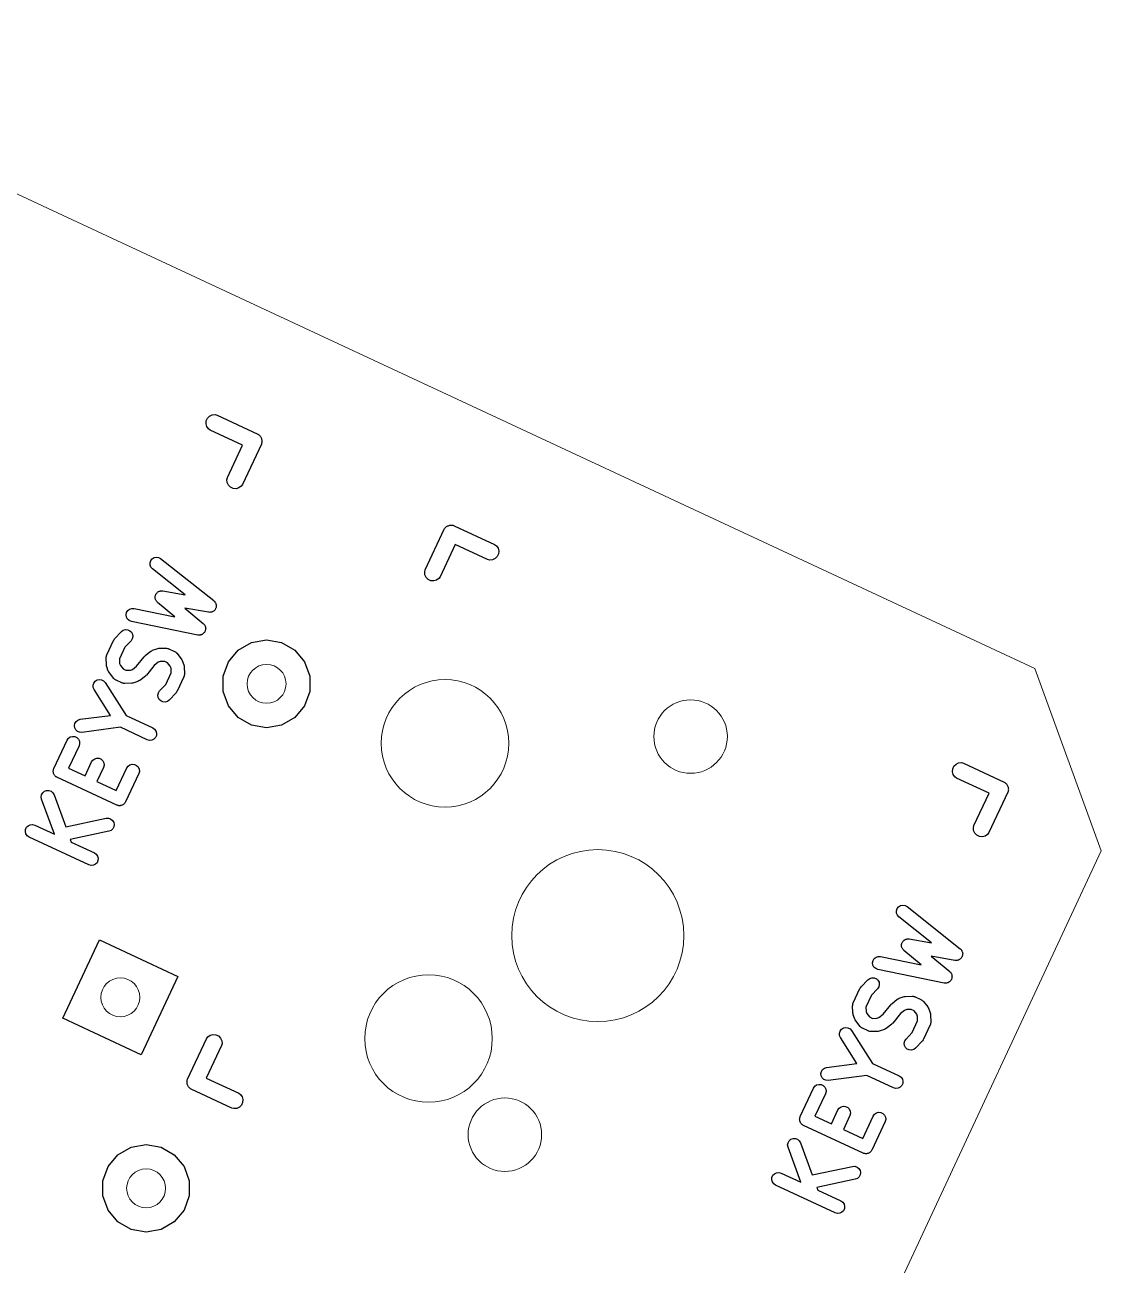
# Model space of a CAD drawing. Header units: millimetres. Extents: x 24 to 207, y 13 to 184.
# Drawn here: x 181.86 to 206.75, y 51.26 to 79.95 of the extents above; entities that cross this region are included whole.
import ezdxf

# ---------------------------------------------------------------- set-up
doc = ezdxf.new("R2010")
doc.units = ezdxf.units.MM
doc.header["$MEASUREMENT"] = 0
doc.layers.get('0').update_dxf_attribs({"lineweight": 0, "true_color": 0xf6921e})
doc.layers.add('PCB', color=7, linetype='Continuous', lineweight=0, true_color=0x38e42f)
doc.layers.add('Silk', color=142, linetype='Continuous')

# ---------------------------------------------------------------- blocks, each defined once
blk = doc.blocks.new('PCB')
at = {"color": 0}
for p, q in [((143.14, -54.264), (111.22, -39.379)), ((144.676, -58.482), (143.14, -54.264)), ((122.992, -104.985), (144.676, -58.482))]:
    blk.add_line(p, q, dxfattribs=at)
for centre, radius in [((125.377, -54.623), 0.45), ((129.504, -55.997), 1.475), ((135.182, -55.842), 0.85), ((133.035, -60.446), 1.99), ((129.122, -62.826), 1.475), ((121.996, -61.874), 0.45), ((130.888, -65.05), 0.85), ((122.592, -66.291), 0.45)]:
    blk.add_circle(centre, radius, dxfattribs=at)

msp = doc.modelspace()

# ---------------------------------------------------------------- linework, layer by layer
at = {"layer": 'Silk', "linetype": 'Continuous'}
for p, q in [((186.083, 70.855), (186.13, 70.903)), ((186.13, 70.903), (186.191, 70.931)), ((186.191, 70.931), (186.258, 70.937)), ((186.258, 70.937), (186.306, 70.924)), ((186.306, 70.924), (187.243, 70.487)), ((186.048, 70.727), (186.054, 70.794)), ((186.066, 70.662), (186.048, 70.727)), ((186.054, 70.794), (186.083, 70.855)), ((186.104, 70.607), (186.066, 70.662)), ((186.145, 70.578), (186.104, 70.607)), ((186.894, 70.229), (186.145, 70.578)), ((187.243, 70.487), (187.243, 70.487)), ((187.243, 70.487), (187.258, 70.48)), ((187.258, 70.48), (187.27, 70.468)), ((187.27, 70.468), (187.284, 70.458)), ((187.284, 70.458), (187.294, 70.444)), ((187.294, 70.444), (187.306, 70.432)), ((187.306, 70.432), (187.313, 70.417)), ((187.313, 70.417), (187.323, 70.403)), ((187.323, 70.403), (187.327, 70.387)), ((187.327, 70.387), (187.334, 70.371)), ((187.334, 70.371), (187.336, 70.355)), ((187.336, 70.355), (187.34, 70.338)), ((187.34, 70.305), (187.336, 70.288)), ((187.34, 70.338), (187.339, 70.321)), ((187.339, 70.321), (187.34, 70.305)), ((186.545, 69.481), (186.894, 70.229)), ((187.327, 70.256), (186.89, 69.32)), ((187.334, 70.271), (187.327, 70.256)), ((187.327, 70.256), (187.327, 70.256)), ((187.336, 70.288), (187.334, 70.271)), ((186.532, 69.432), (186.545, 69.481)), ((186.538, 69.365), (186.532, 69.432)), ((186.566, 69.304), (186.538, 69.365)), ((186.614, 69.257), (186.566, 69.304)), ((186.675, 69.228), (186.614, 69.257)), ((186.742, 69.222), (186.675, 69.228)), ((186.807, 69.24), (186.742, 69.222)), ((186.862, 69.278), (186.807, 69.24)), ((186.89, 69.32), (186.862, 69.278)), ((191.117, 67.347), (191.553, 68.284)), ((191.553, 68.284), (191.56, 68.299)), ((191.553, 68.284), (191.553, 68.284)), ((191.56, 68.299), (191.572, 68.311)), ((191.572, 68.311), (191.582, 68.325)), ((191.582, 68.325), (191.596, 68.335)), ((191.596, 68.335), (191.608, 68.347)), ((191.608, 68.347), (191.623, 68.354)), ((191.623, 68.354), (191.637, 68.363)), ((191.637, 68.363), (191.653, 68.368)), ((191.653, 68.368), (191.669, 68.375)), ((191.669, 68.375), (191.686, 68.376)), ((191.686, 68.376), (191.702, 68.381)), ((191.702, 68.381), (191.719, 68.379)), ((191.719, 68.379), (191.736, 68.381)), ((191.736, 68.381), (191.752, 68.376)), ((191.752, 68.376), (191.769, 68.375)), ((191.769, 68.375), (191.784, 68.368)), ((191.784, 68.368), (191.784, 68.368)), ((191.784, 68.368), (192.721, 67.931)), ((191.811, 67.935), (191.462, 67.186)), ((192.56, 67.586), (191.811, 67.935)), ((192.721, 67.931), (192.762, 67.902)), ((192.762, 67.902), (192.8, 67.847)), ((192.812, 67.715), (192.784, 67.655)), ((192.8, 67.847), (192.818, 67.782)), ((192.818, 67.782), (192.812, 67.715)), ((184.754, 67.509), (184.771, 67.56)), ((184.756, 67.456), (184.754, 67.509)), ((184.775, 67.407), (184.756, 67.456)), ((184.771, 67.56), (184.804, 67.601)), ((184.804, 67.601), (184.849, 67.629)), ((184.849, 67.629), (184.901, 67.639)), ((184.901, 67.639), (184.953, 67.632)), ((184.953, 67.632), (184.999, 67.606)), ((184.999, 67.606), (186.227, 66.634)), ((192.608, 67.573), (192.56, 67.586)), ((192.675, 67.579), (192.608, 67.573)), ((192.736, 67.607), (192.675, 67.579)), ((192.784, 67.655), (192.736, 67.607)), ((184.81, 67.368), (184.775, 67.407)), ((185.565, 66.77), (184.81, 67.368)), ((191.104, 67.299), (191.117, 67.347)), ((191.109, 67.232), (191.104, 67.299)), ((191.138, 67.171), (191.109, 67.232)), ((191.185, 67.123), (191.138, 67.171)), ((191.433, 67.145), (191.378, 67.106)), ((191.462, 67.186), (191.433, 67.145)), ((184.947, 66.843), (184.96, 66.848)), ((184.96, 66.848), (184.971, 66.854)), ((184.971, 66.854), (184.984, 66.857)), ((184.984, 66.857), (184.997, 66.861)), ((184.997, 66.861), (185.01, 66.861)), ((185.01, 66.861), (185.023, 66.863)), ((185.023, 66.863), (185.037, 66.861)), ((185.037, 66.861), (185.05, 66.861)), ((185.05, 66.861), (185.565, 66.77)), ((191.246, 67.095), (191.185, 67.123)), ((191.313, 67.089), (191.246, 67.095)), ((191.378, 67.106), (191.313, 67.089)), ((184.871, 66.711), (184.873, 66.724)), ((184.873, 66.698), (184.871, 66.711)), ((184.873, 66.737), (184.878, 66.75)), ((184.873, 66.724), (184.873, 66.737)), ((184.873, 66.684), (184.873, 66.698)), ((184.878, 66.672), (184.873, 66.684)), ((184.878, 66.75), (184.88, 66.763)), ((184.88, 66.659), (184.878, 66.672)), ((184.88, 66.763), (184.887, 66.775)), ((184.887, 66.647), (184.88, 66.659)), ((184.887, 66.775), (184.891, 66.787)), ((184.892, 66.635), (184.887, 66.647)), ((184.891, 66.787), (184.9, 66.797)), ((184.9, 66.625), (184.892, 66.635)), ((184.9, 66.797), (184.907, 66.809)), ((184.907, 66.613), (184.9, 66.625)), ((184.907, 66.809), (184.917, 66.818)), ((184.917, 66.605), (184.907, 66.613)), ((184.917, 66.818), (184.925, 66.828)), ((184.926, 66.594), (184.917, 66.605)), ((184.925, 66.828), (184.937, 66.834)), ((185.326, 66.259), (184.926, 66.594)), ((184.937, 66.834), (184.947, 66.843)), ((186.227, 66.634), (186.238, 66.622)), ((186.238, 66.622), (186.25, 66.612)), ((186.25, 66.612), (186.255, 66.602)), ((186.255, 66.602), (186.262, 66.594)), ((186.262, 66.594), (186.268, 66.58)), ((186.268, 66.58), (186.276, 66.566)), ((186.276, 66.566), (186.278, 66.555)), ((184.2, 66.307), (184.211, 66.359)), ((184.208, 66.255), (184.2, 66.307)), ((184.211, 66.359), (184.239, 66.404)), ((184.239, 66.404), (184.28, 66.437)), ((184.28, 66.437), (184.331, 66.454)), ((184.331, 66.454), (184.383, 66.452)), ((184.383, 66.452), (185.326, 66.259)), ((186.106, 66.364), (185.559, 66.461)), ((185.559, 66.461), (185.985, 66.105)), ((186.122, 66.364), (186.106, 66.364)), ((186.137, 66.362), (186.122, 66.364)), ((186.148, 66.364), (186.137, 66.362)), ((186.159, 66.364), (186.148, 66.364)), ((186.174, 66.369), (186.159, 66.364)), ((186.189, 66.372), (186.174, 66.369)), ((186.198, 66.378), (186.189, 66.372)), ((186.209, 66.382), (186.198, 66.378)), ((186.221, 66.392), (186.209, 66.382)), ((186.234, 66.4), (186.221, 66.392)), ((186.241, 66.409), (186.234, 66.4)), ((186.249, 66.416), (186.241, 66.409)), ((186.257, 66.429), (186.249, 66.416)), ((186.267, 66.442), (186.257, 66.429)), ((186.27, 66.452), (186.267, 66.442)), ((186.276, 66.462), (186.27, 66.452)), ((186.279, 66.477), (186.276, 66.462)), ((186.278, 66.555), (186.282, 66.545)), ((186.283, 66.492), (186.279, 66.477)), ((186.282, 66.545), (186.282, 66.529)), ((186.282, 66.529), (186.285, 66.514)), ((186.285, 66.514), (186.283, 66.503)), ((186.283, 66.503), (186.283, 66.492)), ((184.233, 66.208), (184.208, 66.255)), ((184.273, 66.173), (184.233, 66.208)), ((184.322, 66.154), (184.273, 66.173)), ((185.857, 65.839), (184.322, 66.154)), ((185.985, 66.105), (185.995, 66.093)), ((185.995, 66.093), (186.007, 66.083)), ((186.007, 66.083), (186.012, 66.073)), ((186.012, 66.073), (186.019, 66.064)), ((186.019, 66.064), (186.025, 66.05)), ((186.025, 66.05), (186.032, 66.036)), ((186.032, 66.036), (186.034, 66.025)), ((186.034, 66.025), (186.037, 66.015)), ((186.037, 66.015), (186.037, 65.999)), ((186.037, 65.999), (186.04, 65.984)), ((183.755, 65.381), (183.908, 65.71)), ((183.908, 65.71), (183.922, 65.73)), ((183.922, 65.73), (183.935, 65.75)), ((183.935, 65.75), (184.093, 65.917)), ((184.093, 65.917), (184.136, 65.948)), ((184.136, 65.948), (184.186, 65.963)), ((184.315, 65.707), (184.174, 65.559)), ((184.186, 65.963), (184.239, 65.96)), ((184.239, 65.96), (184.288, 65.939)), ((184.288, 65.939), (184.326, 65.903)), ((184.344, 65.751), (184.315, 65.707)), ((184.326, 65.903), (184.35, 65.856)), ((184.356, 65.803), (184.344, 65.751)), ((184.35, 65.856), (184.356, 65.803)), ((185.872, 65.838), (185.857, 65.839)), ((185.888, 65.836), (185.872, 65.838)), ((185.898, 65.837), (185.888, 65.836)), ((185.91, 65.837), (185.898, 65.837)), ((185.924, 65.842), (185.91, 65.837)), ((185.94, 65.845), (185.924, 65.842)), ((185.949, 65.85), (185.94, 65.845)), ((185.96, 65.854), (185.949, 65.85)), ((185.972, 65.864), (185.96, 65.854)), ((185.985, 65.871), (185.972, 65.864)), ((185.993, 65.88), (185.985, 65.871)), ((186.001, 65.887), (185.993, 65.88)), ((186.009, 65.9), (186.001, 65.887)), ((186.019, 65.912), (186.009, 65.9)), ((186.023, 65.922), (186.019, 65.912)), ((186.029, 65.932), (186.023, 65.922)), ((186.032, 65.947), (186.029, 65.932)), ((186.037, 65.962), (186.032, 65.947)), ((186.04, 65.984), (186.037, 65.973)), ((186.037, 65.973), (186.037, 65.962)), ((187.1, 65.663), (187.447, 65.724)), ((187.447, 65.724), (187.794, 65.663)), ((184.174, 65.559), (184.046, 65.285)), ((184.644, 65.362), (184.771, 65.463)), ((184.771, 65.463), (184.793, 65.474)), ((184.793, 65.474), (184.814, 65.486)), ((184.814, 65.486), (184.91, 65.521)), ((184.91, 65.521), (184.934, 65.526)), ((184.934, 65.526), (184.958, 65.531)), ((184.958, 65.531), (185.12, 65.535)), ((185.12, 65.535), (185.129, 65.534)), ((185.129, 65.534), (185.138, 65.535)), ((185.138, 65.535), (185.155, 65.53)), ((185.155, 65.53), (185.173, 65.527)), ((185.173, 65.527), (185.181, 65.523)), ((185.181, 65.523), (185.189, 65.521)), ((185.189, 65.521), (185.321, 65.459)), ((185.321, 65.459), (185.328, 65.454)), ((185.328, 65.454), (185.336, 65.451)), ((185.336, 65.451), (185.349, 65.439)), ((185.349, 65.439), (185.364, 65.429)), ((185.364, 65.429), (185.369, 65.422)), ((185.369, 65.422), (185.376, 65.416)), ((185.376, 65.416), (185.476, 65.289)), ((186.567, 65.216), (186.794, 65.487)), ((186.794, 65.487), (187.1, 65.663)), ((187.794, 65.663), (188.1, 65.487)), ((188.1, 65.487), (188.326, 65.216)), ((183.74, 65.312), (183.742, 65.321)), ((183.745, 65.15), (183.74, 65.312)), ((183.741, 65.33), (183.746, 65.347)), ((183.742, 65.321), (183.741, 65.33)), ((183.75, 65.126), (183.745, 65.15)), ((183.746, 65.347), (183.748, 65.365)), ((183.748, 65.365), (183.752, 65.372)), ((183.754, 65.102), (183.75, 65.126)), ((183.752, 65.372), (183.755, 65.381)), ((184.046, 65.285), (184.049, 65.183)), ((184.049, 65.183), (184.067, 65.133)), ((184.067, 65.133), (184.13, 65.054)), ((184.443, 65.119), (184.621, 65.338)), ((184.621, 65.338), (184.633, 65.349)), ((184.633, 65.349), (184.644, 65.362)), ((184.847, 65.133), (184.669, 64.914)), ((184.941, 65.208), (184.847, 65.133)), ((184.991, 65.227), (184.941, 65.208)), ((185.093, 65.229), (184.991, 65.227)), ((185.159, 65.198), (185.093, 65.229)), ((185.222, 65.119), (185.159, 65.198)), ((185.476, 65.289), (185.488, 65.267)), ((185.488, 65.267), (185.5, 65.246)), ((185.5, 65.246), (185.535, 65.15)), ((185.535, 65.15), (185.54, 65.126)), ((185.54, 65.126), (185.545, 65.102)), ((186.447, 64.885), (186.567, 65.216)), ((188.326, 65.216), (188.447, 64.885)), ((183.789, 65.006), (183.754, 65.102)), ((183.801, 64.985), (183.789, 65.006)), ((183.813, 64.963), (183.801, 64.985)), ((183.914, 64.836), (183.813, 64.963)), ((184.13, 65.054), (184.196, 65.023)), ((184.196, 65.023), (184.298, 65.026)), ((184.298, 65.026), (184.348, 65.044)), ((184.348, 65.044), (184.443, 65.119)), ((184.645, 64.89), (184.518, 64.79)), ((184.656, 64.903), (184.645, 64.89)), ((184.669, 64.914), (184.656, 64.903)), ((185.116, 64.694), (185.243, 64.967)), ((185.241, 65.069), (185.222, 65.119)), ((185.243, 64.967), (185.241, 65.069)), ((185.535, 64.871), (185.381, 64.542)), ((185.537, 64.88), (185.535, 64.871)), ((185.541, 64.887), (185.537, 64.88)), ((185.544, 64.905), (185.541, 64.887)), ((185.548, 64.922), (185.544, 64.905)), ((185.545, 65.102), (185.549, 64.94)), ((185.549, 64.94), (185.548, 64.931)), ((185.548, 64.931), (185.548, 64.922)), ((186.447, 64.532), (186.447, 64.885)), ((188.447, 64.885), (188.447, 64.532)), ((183.435, 64.679), (183.451, 64.729)), ((183.437, 64.626), (183.435, 64.679)), ((183.458, 64.577), (183.437, 64.626)), ((183.451, 64.729), (183.483, 64.771)), ((183.838, 63.981), (183.458, 64.577)), ((183.483, 64.771), (183.528, 64.8)), ((183.528, 64.8), (183.579, 64.811)), ((183.579, 64.811), (183.632, 64.804)), ((183.632, 64.804), (183.679, 64.78)), ((183.679, 64.78), (183.715, 64.741)), ((183.715, 64.741), (184.199, 63.98)), ((183.92, 64.83), (183.914, 64.836)), ((183.925, 64.823), (183.92, 64.83)), ((183.94, 64.813), (183.925, 64.823)), ((183.953, 64.801), (183.94, 64.813)), ((183.962, 64.798), (183.953, 64.801)), ((183.969, 64.793), (183.962, 64.798)), ((184.1, 64.731), (183.969, 64.793)), ((184.109, 64.729), (184.1, 64.731)), ((184.116, 64.725), (184.109, 64.729)), ((184.134, 64.722), (184.116, 64.725)), ((184.151, 64.718), (184.134, 64.722)), ((184.16, 64.718), (184.151, 64.718)), ((184.169, 64.717), (184.16, 64.718)), ((184.331, 64.722), (184.169, 64.717)), ((184.355, 64.726), (184.331, 64.722)), ((184.379, 64.731), (184.355, 64.726)), ((184.475, 64.766), (184.379, 64.731)), ((184.497, 64.778), (184.475, 64.766)), ((184.518, 64.79), (184.497, 64.778)), ((184.975, 64.545), (185.116, 64.694)), ((184.933, 64.449), (184.946, 64.501)), ((184.939, 64.397), (184.933, 64.449)), ((184.963, 64.349), (184.939, 64.397)), ((184.946, 64.501), (184.975, 64.545)), ((185.002, 64.313), (184.963, 64.349)), ((185.05, 64.292), (185.002, 64.313)), ((185.103, 64.289), (185.05, 64.292)), ((185.154, 64.304), (185.103, 64.289)), ((185.196, 64.335), (185.154, 64.304)), ((185.354, 64.502), (185.196, 64.335)), ((185.367, 64.522), (185.354, 64.502)), ((185.381, 64.542), (185.367, 64.522)), ((186.567, 64.201), (186.447, 64.532)), ((188.447, 64.532), (188.326, 64.201)), ((183.137, 63.889), (183.838, 63.981)), ((184.199, 63.98), (184.817, 63.692)), ((186.794, 63.931), (186.567, 64.201)), ((188.326, 64.201), (188.1, 63.931)), ((183.004, 63.745), (183.016, 63.796)), ((183.011, 63.692), (183.004, 63.745)), ((183.036, 63.645), (183.011, 63.692)), ((183.016, 63.796), (183.044, 63.841)), ((183.044, 63.841), (183.086, 63.873)), ((183.086, 63.873), (183.137, 63.889)), ((184.071, 63.704), (183.176, 63.587)), ((184.688, 63.416), (184.071, 63.704)), ((184.817, 63.692), (184.86, 63.662)), ((187.1, 63.755), (186.794, 63.931)), ((187.447, 63.693), (187.1, 63.755)), ((187.794, 63.755), (187.447, 63.693)), ((188.1, 63.931), (187.794, 63.755)), ((182.528, 62.75), (182.834, 63.408)), ((182.834, 63.408), (182.865, 63.451)), ((182.865, 63.451), (182.908, 63.482)), ((182.908, 63.482), (182.959, 63.495)), ((182.959, 63.495), (183.012, 63.491)), ((183.012, 63.491), (183.06, 63.468)), ((183.075, 63.61), (183.036, 63.645)), ((183.06, 63.468), (183.097, 63.431)), ((183.124, 63.589), (183.075, 63.61)), ((183.097, 63.431), (183.12, 63.383)), ((183.176, 63.587), (183.124, 63.589)), ((184.739, 63.403), (184.688, 63.416)), ((184.792, 63.407), (184.739, 63.403)), ((184.84, 63.43), (184.792, 63.407)), ((184.877, 63.467), (184.84, 63.43)), ((184.86, 63.662), (184.891, 63.619)), ((184.9, 63.515), (184.877, 63.467)), ((184.891, 63.619), (184.904, 63.568)), ((184.904, 63.568), (184.9, 63.515)), ((183.111, 63.279), (182.868, 62.759)), ((183.124, 63.33), (183.111, 63.279)), ((183.12, 63.383), (183.124, 63.33)), ((183.25, 62.582), (183.4, 62.904)), ((183.4, 62.904), (183.431, 62.947)), ((183.431, 62.947), (183.474, 62.978)), ((183.474, 62.978), (183.525, 62.991)), ((183.525, 62.991), (183.578, 62.987)), ((183.578, 62.987), (183.626, 62.964)), ((183.626, 62.964), (183.663, 62.927)), ((183.663, 62.927), (183.686, 62.879)), ((183.686, 62.879), (183.69, 62.826)), ((184.246, 62.807), (184.289, 62.837)), ((184.289, 62.837), (184.341, 62.851)), ((184.341, 62.851), (184.393, 62.847)), ((184.393, 62.847), (184.441, 62.824)), ((203.342, 62.805), (203.39, 62.853)), ((203.39, 62.853), (203.451, 62.881)), ((203.451, 62.881), (203.518, 62.887)), ((203.518, 62.887), (203.566, 62.874)), ((203.566, 62.874), (204.503, 62.437)), ((182.514, 62.699), (182.518, 62.712)), ((182.515, 62.686), (182.514, 62.699)), ((182.514, 62.672), (182.515, 62.686)), ((182.518, 62.66), (182.514, 62.672)), ((182.518, 62.712), (182.519, 62.725)), ((182.519, 62.646), (182.518, 62.66)), ((182.519, 62.725), (182.524, 62.737)), ((182.524, 62.634), (182.519, 62.646)), ((182.524, 62.737), (182.528, 62.75)), ((182.528, 62.621), (182.524, 62.634)), ((182.535, 62.61), (182.528, 62.621)), ((182.541, 62.598), (182.535, 62.61)), ((182.551, 62.589), (182.541, 62.598)), ((182.558, 62.578), (182.551, 62.589)), ((182.569, 62.57), (182.558, 62.578)), ((182.579, 62.561), (182.569, 62.57)), ((182.591, 62.555), (182.579, 62.561)), ((182.602, 62.548), (182.591, 62.555)), ((183.983, 61.903), (182.602, 62.548)), ((182.868, 62.759), (183.25, 62.582)), ((183.676, 62.775), (183.526, 62.453)), ((183.69, 62.826), (183.676, 62.775)), ((183.973, 62.244), (184.216, 62.764)), ((184.492, 62.635), (184.185, 61.977)), ((184.216, 62.764), (184.246, 62.807)), ((184.441, 62.824), (184.479, 62.787)), ((184.479, 62.787), (184.501, 62.739)), ((184.506, 62.686), (184.492, 62.635)), ((184.501, 62.739), (184.506, 62.686)), ((203.308, 62.677), (203.314, 62.744)), ((203.326, 62.612), (203.308, 62.677)), ((203.314, 62.744), (203.342, 62.805)), ((203.364, 62.557), (203.326, 62.612)), ((203.405, 62.528), (203.364, 62.557)), ((183.526, 62.453), (183.973, 62.244)), ((204.154, 62.179), (203.405, 62.528)), ((204.503, 62.437), (204.503, 62.437)), ((204.503, 62.437), (204.518, 62.43)), ((204.518, 62.43), (204.53, 62.418)), ((204.53, 62.418), (204.544, 62.408)), ((204.544, 62.408), (204.554, 62.394)), ((204.554, 62.394), (204.566, 62.382)), ((204.566, 62.382), (204.573, 62.367)), ((204.573, 62.367), (204.582, 62.353)), ((204.582, 62.353), (204.587, 62.337)), ((204.587, 62.337), (204.594, 62.321)), ((204.594, 62.321), (204.595, 62.305)), ((204.595, 62.305), (204.6, 62.288)), ((204.6, 62.288), (204.598, 62.271)), ((204.598, 62.271), (204.6, 62.255)), ((182.237, 62.094), (182.247, 62.146)), ((182.247, 62.042), (182.237, 62.094)), ((182.247, 62.146), (182.273, 62.192)), ((182.542, 61.23), (182.247, 62.042)), ((182.273, 62.192), (182.314, 62.226)), ((182.314, 62.226), (182.363, 62.244)), ((182.363, 62.244), (182.416, 62.244)), ((182.416, 62.244), (182.466, 62.226)), ((182.466, 62.226), (182.507, 62.192)), ((182.507, 62.192), (182.533, 62.146)), ((182.533, 62.146), (182.804, 61.402)), ((184.185, 61.977), (184.178, 61.966)), ((203.805, 61.431), (204.154, 62.179)), ((204.587, 62.206), (204.15, 61.27)), ((204.594, 62.221), (204.587, 62.206)), ((204.587, 62.206), (204.587, 62.206)), ((204.595, 62.238), (204.594, 62.221)), ((204.6, 62.255), (204.595, 62.238)), ((183.996, 61.9), (183.983, 61.903)), ((184.008, 61.894), (183.996, 61.9)), ((184.021, 61.893), (184.008, 61.894)), ((184.034, 61.89), (184.021, 61.893)), ((184.047, 61.891), (184.034, 61.89)), ((184.06, 61.89), (184.047, 61.891)), ((184.073, 61.893), (184.06, 61.89)), ((184.087, 61.894), (184.073, 61.893)), ((184.099, 61.9), (184.087, 61.894)), ((184.112, 61.903), (184.099, 61.9)), ((184.122, 61.911), (184.112, 61.903)), ((184.135, 61.917), (184.122, 61.911)), ((184.144, 61.926), (184.135, 61.917)), ((184.155, 61.934), (184.144, 61.926)), ((184.163, 61.945), (184.155, 61.934)), ((184.172, 61.954), (184.163, 61.945)), ((184.178, 61.966), (184.172, 61.954)), ((181.897, 61.392), (181.934, 61.429)), ((181.934, 61.429), (181.982, 61.452)), ((181.982, 61.452), (182.035, 61.456)), ((182.035, 61.456), (182.086, 61.443)), ((182.086, 61.443), (182.542, 61.23)), ((182.804, 61.402), (183.74, 61.599)), ((183.74, 61.599), (183.793, 61.601)), ((183.793, 61.601), (183.843, 61.584)), ((183.843, 61.584), (183.885, 61.551)), ((183.885, 61.551), (183.913, 61.506)), ((183.916, 61.402), (183.891, 61.356)), ((183.913, 61.506), (183.923, 61.455)), ((183.923, 61.455), (183.916, 61.402)), ((203.792, 61.382), (203.805, 61.431)), ((181.87, 61.291), (181.875, 61.344)), ((181.884, 61.24), (181.87, 61.291)), ((181.875, 61.344), (181.897, 61.392)), ((181.914, 61.197), (181.884, 61.24)), ((181.957, 61.166), (181.914, 61.197)), ((183.339, 60.522), (181.957, 61.166)), ((183.802, 61.301), (182.909, 61.113)), ((182.909, 61.113), (182.933, 61.048)), ((183.852, 61.32), (183.802, 61.301)), ((183.891, 61.356), (183.852, 61.32)), ((203.798, 61.315), (203.792, 61.382)), ((203.826, 61.254), (203.798, 61.315)), ((203.874, 61.207), (203.826, 61.254)), ((203.934, 61.178), (203.874, 61.207)), ((204.001, 61.172), (203.934, 61.178)), ((204.066, 61.19), (204.001, 61.172)), ((204.121, 61.228), (204.066, 61.19)), ((204.15, 61.27), (204.121, 61.228)), ((182.933, 61.048), (183.467, 60.799)), ((183.49, 60.536), (183.443, 60.513)), ((183.467, 60.799), (183.511, 60.768)), ((183.528, 60.573), (183.49, 60.536)), ((183.511, 60.768), (183.541, 60.725)), ((183.55, 60.621), (183.528, 60.573)), ((183.541, 60.725), (183.555, 60.674)), ((183.555, 60.674), (183.55, 60.621)), ((183.39, 60.509), (183.339, 60.522)), ((183.443, 60.513), (183.39, 60.509)), ((202.014, 59.459), (202.031, 59.51)), ((202.015, 59.406), (202.014, 59.459)), ((202.035, 59.357), (202.015, 59.406)), ((202.031, 59.51), (202.063, 59.551)), ((202.063, 59.551), (202.108, 59.579)), ((202.108, 59.579), (202.16, 59.589)), ((202.16, 59.589), (202.213, 59.582)), ((202.213, 59.582), (202.259, 59.556)), ((202.259, 59.556), (203.487, 58.584)), ((202.07, 59.318), (202.035, 59.357)), ((202.824, 58.72), (202.07, 59.318)), ((182.737, 56.975), (183.582, 58.787)), ((183.582, 58.787), (185.395, 57.942)), ((202.131, 58.661), (202.133, 58.674)), ((202.133, 58.648), (202.131, 58.661)), ((202.133, 58.687), (202.138, 58.7)), ((202.133, 58.674), (202.133, 58.687)), ((202.133, 58.634), (202.133, 58.648)), ((202.138, 58.622), (202.133, 58.634)), ((202.138, 58.7), (202.14, 58.713)), ((202.14, 58.609), (202.138, 58.622)), ((202.14, 58.713), (202.147, 58.725)), ((202.147, 58.597), (202.14, 58.609)), ((202.147, 58.725), (202.151, 58.737)), ((202.151, 58.585), (202.147, 58.597)), ((202.151, 58.737), (202.16, 58.747)), ((202.16, 58.575), (202.151, 58.585)), ((202.16, 58.747), (202.167, 58.759)), ((202.166, 58.563), (202.16, 58.575)), ((202.177, 58.555), (202.166, 58.563)), ((202.167, 58.759), (202.177, 58.768)), ((202.177, 58.768), (202.185, 58.778)), ((202.185, 58.544), (202.177, 58.555)), ((202.185, 58.778), (202.197, 58.784)), ((202.586, 58.209), (202.185, 58.544)), ((202.197, 58.784), (202.207, 58.793)), ((202.207, 58.793), (202.22, 58.798)), ((202.22, 58.798), (202.231, 58.804)), ((202.231, 58.804), (202.244, 58.807)), ((202.244, 58.807), (202.257, 58.811)), ((202.257, 58.811), (202.27, 58.811)), ((202.27, 58.811), (202.283, 58.813)), ((202.283, 58.813), (202.296, 58.811)), ((202.296, 58.811), (202.31, 58.811)), ((202.31, 58.811), (202.824, 58.72)), ((203.487, 58.584), (203.497, 58.572)), ((203.497, 58.572), (203.509, 58.562)), ((203.509, 58.562), (203.515, 58.552)), ((203.515, 58.552), (203.522, 58.544)), ((203.522, 58.544), (203.528, 58.53)), ((203.528, 58.53), (203.536, 58.516)), ((201.46, 58.257), (201.471, 58.309)), ((201.468, 58.205), (201.46, 58.257)), ((201.471, 58.309), (201.499, 58.354)), ((201.499, 58.354), (201.54, 58.387)), ((201.54, 58.387), (201.59, 58.404)), ((201.59, 58.404), (201.643, 58.402)), ((201.643, 58.402), (202.586, 58.209)), ((203.366, 58.314), (202.819, 58.411)), ((202.819, 58.411), (203.245, 58.055)), ((203.381, 58.314), (203.366, 58.314)), ((203.397, 58.312), (203.381, 58.314)), ((203.408, 58.314), (203.397, 58.312)), ((203.419, 58.314), (203.408, 58.314)), ((203.433, 58.319), (203.419, 58.314)), ((203.449, 58.322), (203.433, 58.319)), ((203.458, 58.328), (203.449, 58.322)), ((203.469, 58.332), (203.458, 58.328)), ((203.48, 58.342), (203.469, 58.332)), ((203.494, 58.35), (203.48, 58.342)), ((203.501, 58.359), (203.494, 58.35)), ((203.509, 58.366), (203.501, 58.359)), ((203.517, 58.379), (203.509, 58.366)), ((203.527, 58.392), (203.517, 58.379)), ((203.53, 58.402), (203.527, 58.392)), ((203.536, 58.412), (203.53, 58.402)), ((203.536, 58.516), (203.538, 58.505)), ((203.538, 58.427), (203.536, 58.412)), ((203.538, 58.505), (203.542, 58.495)), ((203.543, 58.442), (203.538, 58.427)), ((203.542, 58.495), (203.542, 58.479)), ((203.542, 58.479), (203.545, 58.464)), ((203.545, 58.464), (203.543, 58.453)), ((203.543, 58.453), (203.543, 58.442)), ((201.493, 58.158), (201.468, 58.205)), ((201.533, 58.123), (201.493, 58.158)), ((201.582, 58.104), (201.533, 58.123)), ((203.116, 57.789), (201.582, 58.104)), ((203.245, 58.055), (203.255, 58.043)), ((203.255, 58.043), (203.267, 58.033)), ((203.267, 58.033), (203.272, 58.023)), ((203.272, 58.023), (203.279, 58.014)), ((203.279, 58.014), (203.284, 58)), ((203.284, 58), (203.292, 57.986)), ((203.292, 57.986), (203.293, 57.975)), ((203.293, 57.975), (203.297, 57.965)), ((203.297, 57.965), (203.297, 57.949)), ((185.395, 57.942), (184.55, 56.129)), ((201.168, 57.66), (201.182, 57.68)), ((201.182, 57.68), (201.195, 57.7)), ((201.195, 57.7), (201.353, 57.867)), ((201.353, 57.867), (201.395, 57.898)), ((201.395, 57.898), (201.446, 57.913)), ((201.446, 57.913), (201.499, 57.91)), ((201.499, 57.91), (201.548, 57.889)), ((201.548, 57.889), (201.586, 57.853)), ((201.603, 57.701), (201.574, 57.657)), ((201.586, 57.853), (201.61, 57.806)), ((201.616, 57.753), (201.603, 57.701)), ((201.61, 57.806), (201.616, 57.753)), ((203.132, 57.788), (203.116, 57.789)), ((203.147, 57.786), (203.132, 57.788)), ((203.158, 57.787), (203.147, 57.786)), ((203.169, 57.787), (203.158, 57.787)), ((203.184, 57.792), (203.169, 57.787)), ((203.199, 57.795), (203.184, 57.792)), ((203.209, 57.8), (203.199, 57.795)), ((203.22, 57.804), (203.209, 57.8)), ((203.232, 57.814), (203.22, 57.804)), ((203.245, 57.821), (203.232, 57.814)), ((203.252, 57.83), (203.245, 57.821)), ((203.261, 57.837), (203.252, 57.83)), ((203.269, 57.85), (203.261, 57.837)), ((203.279, 57.862), (203.269, 57.85)), ((203.283, 57.872), (203.279, 57.862)), ((203.289, 57.882), (203.283, 57.872)), ((203.292, 57.897), (203.289, 57.882)), ((203.297, 57.912), (203.292, 57.897)), ((203.297, 57.949), (203.299, 57.934)), ((203.299, 57.934), (203.297, 57.923)), ((203.297, 57.923), (203.297, 57.912)), ((201.014, 57.331), (201.168, 57.66)), ((201.434, 57.509), (201.306, 57.235)), ((201.574, 57.657), (201.434, 57.509)), ((201.904, 57.312), (202.031, 57.413)), ((202.031, 57.413), (202.053, 57.424)), ((202.053, 57.424), (202.074, 57.436)), ((202.074, 57.436), (202.17, 57.471)), ((202.17, 57.471), (202.194, 57.476)), ((202.194, 57.476), (202.218, 57.481)), ((202.218, 57.481), (202.38, 57.485)), ((202.38, 57.485), (202.389, 57.484)), ((202.389, 57.484), (202.398, 57.485)), ((202.398, 57.485), (202.415, 57.48)), ((202.415, 57.48), (202.433, 57.477)), ((202.433, 57.477), (202.44, 57.473)), ((202.44, 57.473), (202.449, 57.471)), ((202.449, 57.471), (202.58, 57.409)), ((202.58, 57.409), (202.588, 57.404)), ((202.588, 57.404), (202.596, 57.401)), ((202.596, 57.401), (202.609, 57.389)), ((202.609, 57.389), (202.624, 57.379)), ((201, 57.262), (201.001, 57.271)), ((201.005, 57.1), (201, 57.262)), ((201.001, 57.28), (201.005, 57.297)), ((201.001, 57.271), (201.001, 57.28)), ((201.005, 57.297), (201.008, 57.315)), ((201.009, 57.076), (201.005, 57.1)), ((201.008, 57.315), (201.012, 57.322)), ((201.012, 57.322), (201.014, 57.331)), ((201.306, 57.235), (201.309, 57.133)), ((201.309, 57.133), (201.327, 57.083)), ((201.702, 57.069), (201.88, 57.288)), ((201.88, 57.288), (201.893, 57.299)), ((201.893, 57.299), (201.904, 57.312)), ((202.201, 57.158), (202.107, 57.083)), ((202.251, 57.177), (202.201, 57.158)), ((202.353, 57.179), (202.251, 57.177)), ((202.419, 57.148), (202.353, 57.179)), ((202.482, 57.069), (202.419, 57.148)), ((202.624, 57.379), (202.629, 57.372)), ((202.629, 57.372), (202.635, 57.366)), ((202.635, 57.366), (202.736, 57.239)), ((202.736, 57.239), (202.748, 57.217)), ((202.748, 57.217), (202.76, 57.196)), ((202.76, 57.196), (202.795, 57.1)), ((202.795, 57.1), (202.799, 57.076)), ((184.55, 56.129), (182.737, 56.975)), ((201.014, 57.052), (201.009, 57.076)), ((201.049, 56.956), (201.014, 57.052)), ((201.061, 56.935), (201.049, 56.956)), ((201.073, 56.913), (201.061, 56.935)), ((201.174, 56.786), (201.073, 56.913)), ((201.327, 57.083), (201.39, 57.004)), ((201.39, 57.004), (201.456, 56.973)), ((201.456, 56.973), (201.558, 56.976)), ((201.558, 56.976), (201.608, 56.994)), ((201.608, 56.994), (201.702, 57.069)), ((201.905, 56.84), (201.778, 56.74)), ((201.916, 56.853), (201.905, 56.84)), ((201.929, 56.864), (201.916, 56.853)), ((202.107, 57.083), (201.929, 56.864)), ((202.375, 56.644), (202.503, 56.917)), ((202.5, 57.019), (202.482, 57.069)), ((202.503, 56.917), (202.5, 57.019)), ((202.795, 56.821), (202.641, 56.492)), ((202.797, 56.83), (202.795, 56.821)), ((202.801, 56.837), (202.797, 56.83)), ((202.799, 57.076), (202.804, 57.052)), ((202.804, 56.855), (202.801, 56.837)), ((202.804, 57.052), (202.809, 56.89)), ((202.808, 56.872), (202.804, 56.855)), ((202.809, 56.89), (202.807, 56.881)), ((202.807, 56.881), (202.808, 56.872)), ((186.059, 56.502), (186.088, 56.543)), ((186.088, 56.543), (186.143, 56.581)), ((186.143, 56.581), (186.208, 56.599)), ((186.208, 56.599), (186.275, 56.593)), ((186.275, 56.593), (186.336, 56.565)), ((186.336, 56.565), (186.383, 56.517)), ((200.695, 56.629), (200.711, 56.679)), ((200.697, 56.576), (200.695, 56.629)), ((200.717, 56.527), (200.697, 56.576)), ((200.711, 56.679), (200.743, 56.721)), ((201.097, 55.931), (200.717, 56.527)), ((200.743, 56.721), (200.787, 56.75)), ((200.787, 56.75), (200.839, 56.761)), ((200.839, 56.761), (200.892, 56.754)), ((200.892, 56.754), (200.939, 56.73)), ((200.939, 56.73), (200.974, 56.691)), ((200.974, 56.691), (201.459, 55.93)), ((201.18, 56.78), (201.174, 56.786)), ((201.185, 56.773), (201.18, 56.78)), ((201.2, 56.763), (201.185, 56.773)), ((201.213, 56.751), (201.2, 56.763)), ((201.221, 56.748), (201.213, 56.751)), ((201.229, 56.743), (201.221, 56.748)), ((201.36, 56.681), (201.229, 56.743)), ((201.369, 56.679), (201.36, 56.681)), ((201.376, 56.675), (201.369, 56.679)), ((201.394, 56.672), (201.376, 56.675)), ((201.411, 56.668), (201.394, 56.672)), ((201.42, 56.668), (201.411, 56.668)), ((201.429, 56.667), (201.42, 56.668)), ((201.591, 56.672), (201.429, 56.667)), ((201.615, 56.676), (201.591, 56.672)), ((201.639, 56.681), (201.615, 56.676)), ((201.735, 56.716), (201.639, 56.681)), ((201.756, 56.728), (201.735, 56.716)), ((201.778, 56.74), (201.756, 56.728)), ((202.235, 56.495), (202.375, 56.644)), ((185.623, 55.565), (186.059, 56.502)), ((186.405, 56.341), (186.055, 55.592)), ((186.383, 56.517), (186.412, 56.456)), ((186.418, 56.389), (186.405, 56.341)), ((186.412, 56.456), (186.418, 56.389)), ((202.193, 56.399), (202.205, 56.451)), ((202.199, 56.347), (202.193, 56.399)), ((202.223, 56.299), (202.199, 56.347)), ((202.205, 56.451), (202.235, 56.495)), ((202.261, 56.263), (202.223, 56.299)), ((202.31, 56.242), (202.261, 56.263)), ((202.363, 56.239), (202.31, 56.242)), ((202.413, 56.254), (202.363, 56.239)), ((202.456, 56.285), (202.413, 56.254)), ((202.614, 56.452), (202.456, 56.285)), ((202.627, 56.472), (202.614, 56.452)), ((202.641, 56.492), (202.627, 56.472)), ((200.264, 55.695), (200.276, 55.746)), ((200.271, 55.642), (200.264, 55.695)), ((200.276, 55.746), (200.304, 55.791)), ((200.304, 55.791), (200.346, 55.823)), ((200.346, 55.823), (200.397, 55.839)), ((200.397, 55.839), (201.097, 55.931)), ((201.459, 55.93), (202.077, 55.642)), ((185.609, 55.517), (185.614, 55.533)), ((185.611, 55.5), (185.609, 55.517)), ((185.609, 55.483), (185.611, 55.5)), ((185.614, 55.467), (185.609, 55.483)), ((185.614, 55.533), (185.615, 55.55)), ((185.615, 55.45), (185.614, 55.467)), ((185.615, 55.55), (185.623, 55.565)), ((185.623, 55.434), (185.615, 55.45)), ((185.623, 55.565), (185.623, 55.565)), ((185.627, 55.418), (185.623, 55.434)), ((185.637, 55.404), (185.627, 55.418)), ((185.644, 55.389), (185.637, 55.404)), ((185.656, 55.377), (185.644, 55.389)), ((185.665, 55.363), (185.656, 55.377)), ((186.055, 55.592), (186.804, 55.243)), ((200.094, 55.358), (200.125, 55.401)), ((200.125, 55.401), (200.168, 55.432)), ((200.168, 55.432), (200.219, 55.445)), ((200.219, 55.445), (200.272, 55.441)), ((200.295, 55.595), (200.271, 55.642)), ((200.272, 55.441), (200.32, 55.418)), ((200.334, 55.56), (200.295, 55.595)), ((200.32, 55.418), (200.357, 55.381)), ((200.383, 55.539), (200.334, 55.56)), ((200.357, 55.381), (200.38, 55.333)), ((200.436, 55.537), (200.383, 55.539)), ((201.33, 55.654), (200.436, 55.537)), ((201.948, 55.366), (201.33, 55.654)), ((202.1, 55.38), (202.052, 55.357)), ((202.077, 55.642), (202.12, 55.612)), ((202.137, 55.417), (202.1, 55.38)), ((202.12, 55.612), (202.15, 55.569)), ((202.16, 55.465), (202.137, 55.417)), ((202.15, 55.569), (202.164, 55.518)), ((202.164, 55.518), (202.16, 55.465)), ((185.679, 55.353), (185.665, 55.363)), ((185.691, 55.341), (185.679, 55.353)), ((185.707, 55.334), (185.691, 55.341)), ((186.643, 54.897), (185.707, 55.334)), ((186.804, 55.243), (186.845, 55.214)), ((186.845, 55.214), (186.884, 55.159)), ((186.884, 55.159), (186.901, 55.094)), ((186.901, 55.094), (186.895, 55.027)), ((199.788, 54.7), (200.094, 55.358)), ((200.371, 55.229), (200.128, 54.709)), ((200.384, 55.28), (200.371, 55.229)), ((200.38, 55.333), (200.384, 55.28)), ((201.999, 55.353), (201.948, 55.366)), ((202.052, 55.357), (201.999, 55.353)), ((186.692, 54.884), (186.643, 54.897)), ((186.759, 54.89), (186.692, 54.884)), ((186.819, 54.919), (186.759, 54.89)), ((186.867, 54.966), (186.819, 54.919)), ((186.895, 55.027), (186.867, 54.966)), ((200.51, 54.532), (200.66, 54.854)), ((200.66, 54.854), (200.69, 54.897)), ((200.69, 54.897), (200.734, 54.928)), ((200.734, 54.928), (200.785, 54.941)), ((200.785, 54.941), (200.838, 54.937)), ((200.838, 54.937), (200.886, 54.914)), ((200.886, 54.914), (200.923, 54.877)), ((200.923, 54.877), (200.945, 54.829)), ((200.945, 54.829), (200.95, 54.776)), ((201.549, 54.787), (201.6, 54.801)), ((201.6, 54.801), (201.653, 54.797)), ((201.653, 54.797), (201.701, 54.774)), ((199.774, 54.649), (199.777, 54.662)), ((199.775, 54.636), (199.774, 54.649)), ((199.774, 54.622), (199.775, 54.636)), ((199.777, 54.61), (199.774, 54.622)), ((199.777, 54.662), (199.779, 54.675)), ((199.779, 54.596), (199.777, 54.61)), ((199.779, 54.675), (199.784, 54.687)), ((199.784, 54.584), (199.779, 54.596)), ((199.784, 54.687), (199.788, 54.7)), ((199.788, 54.571), (199.784, 54.584)), ((199.795, 54.56), (199.788, 54.571)), ((199.801, 54.548), (199.795, 54.56)), ((199.81, 54.539), (199.801, 54.548)), ((199.818, 54.528), (199.81, 54.539)), ((199.829, 54.52), (199.818, 54.528)), ((199.838, 54.511), (199.829, 54.52)), ((199.85, 54.505), (199.838, 54.511)), ((200.128, 54.709), (200.51, 54.532)), ((200.936, 54.725), (200.786, 54.403)), ((200.95, 54.776), (200.936, 54.725)), ((201.233, 54.194), (201.475, 54.714)), ((201.752, 54.585), (201.445, 53.927)), ((201.475, 54.714), (201.506, 54.757)), ((201.506, 54.757), (201.549, 54.787)), ((201.701, 54.774), (201.738, 54.737)), ((201.738, 54.737), (201.761, 54.689)), ((201.765, 54.636), (201.752, 54.585)), ((201.761, 54.689), (201.765, 54.636)), ((199.861, 54.498), (199.85, 54.505)), ((201.243, 53.853), (199.861, 54.498)), ((200.786, 54.403), (201.233, 54.194)), ((184.01, 53.818), (184.315, 53.995)), ((184.315, 53.995), (184.662, 54.056)), ((184.662, 54.056), (185.01, 53.995)), ((185.01, 53.995), (185.315, 53.818)), ((199.497, 54.044), (199.506, 54.096)), ((199.506, 53.992), (199.497, 54.044)), ((199.506, 54.096), (199.533, 54.142)), ((199.802, 53.18), (199.506, 53.992)), ((199.533, 54.142), (199.573, 54.176)), ((199.573, 54.176), (199.623, 54.194)), ((199.623, 54.194), (199.676, 54.194)), ((199.676, 54.194), (199.726, 54.176)), ((199.726, 54.176), (199.766, 54.142)), ((199.766, 54.142), (199.793, 54.096)), ((199.793, 54.096), (200.064, 53.352)), ((183.783, 53.548), (184.01, 53.818)), ((185.315, 53.818), (185.542, 53.548)), ((201.255, 53.85), (201.243, 53.853)), ((201.267, 53.844), (201.255, 53.85)), ((201.281, 53.843), (201.267, 53.844)), ((201.294, 53.84), (201.281, 53.843)), ((201.307, 53.841), (201.294, 53.84)), ((201.32, 53.84), (201.307, 53.841)), ((201.333, 53.843), (201.32, 53.84)), ((201.346, 53.844), (201.333, 53.843)), ((201.358, 53.85), (201.346, 53.844)), ((201.371, 53.853), (201.358, 53.85)), ((201.382, 53.861), (201.371, 53.853)), ((201.394, 53.867), (201.382, 53.861)), ((201.404, 53.876), (201.394, 53.867)), ((201.415, 53.884), (201.404, 53.876)), ((201.422, 53.895), (201.415, 53.884)), ((201.432, 53.904), (201.422, 53.895)), ((201.437, 53.916), (201.432, 53.904)), ((201.445, 53.927), (201.437, 53.916)), ((183.662, 53.217), (183.783, 53.548)), ((185.542, 53.548), (185.662, 53.217)), ((199.157, 53.342), (199.194, 53.379)), ((199.194, 53.379), (199.242, 53.402)), ((199.242, 53.402), (199.295, 53.406)), ((199.295, 53.406), (199.346, 53.393)), ((199.346, 53.393), (199.802, 53.18)), ((200.064, 53.352), (201, 53.549)), ((201, 53.549), (201.052, 53.551)), ((201.052, 53.551), (201.103, 53.534)), ((201.103, 53.534), (201.144, 53.501)), ((201.144, 53.501), (201.172, 53.456)), ((201.172, 53.456), (201.183, 53.405)), ((201.183, 53.405), (201.176, 53.352)), ((183.662, 52.864), (183.662, 53.217)), ((185.662, 53.217), (185.662, 52.864)), ((199.13, 53.241), (199.134, 53.294)), ((199.144, 53.19), (199.13, 53.241)), ((199.134, 53.294), (199.157, 53.342)), ((199.174, 53.147), (199.144, 53.19)), ((199.217, 53.116), (199.174, 53.147)), ((200.598, 52.472), (199.217, 53.116)), ((201.062, 53.251), (200.169, 53.063)), ((201.111, 53.27), (201.062, 53.251)), ((201.151, 53.306), (201.111, 53.27)), ((201.176, 53.352), (201.151, 53.306)), ((183.783, 52.533), (183.662, 52.864)), ((185.662, 52.864), (185.542, 52.533)), ((200.169, 53.063), (200.193, 52.998)), ((200.193, 52.998), (200.727, 52.749)), ((184.01, 52.263), (183.783, 52.533)), ((185.542, 52.533), (185.315, 52.263)), ((200.727, 52.749), (200.771, 52.718)), ((200.788, 52.523), (200.75, 52.486)), ((200.771, 52.718), (200.801, 52.675)), ((200.81, 52.571), (200.788, 52.523)), ((200.801, 52.675), (200.815, 52.624)), ((200.815, 52.624), (200.81, 52.571)), ((184.315, 52.086), (184.01, 52.263)), ((185.315, 52.263), (185.01, 52.086)), ((200.65, 52.459), (200.598, 52.472)), ((200.702, 52.463), (200.65, 52.459)), ((200.75, 52.486), (200.702, 52.463)), ((184.662, 52.025), (184.315, 52.086)), ((185.01, 52.086), (184.662, 52.025))]:
    msp.add_line(p, q, dxfattribs=at)

# ---------------------------------------------------------------- block references
at = {"layer": 'PCB'}
msp.add_blockref('PCB', (62.071, 119.332), dxfattribs=at)

doc.saveas('drawing.dxf')
